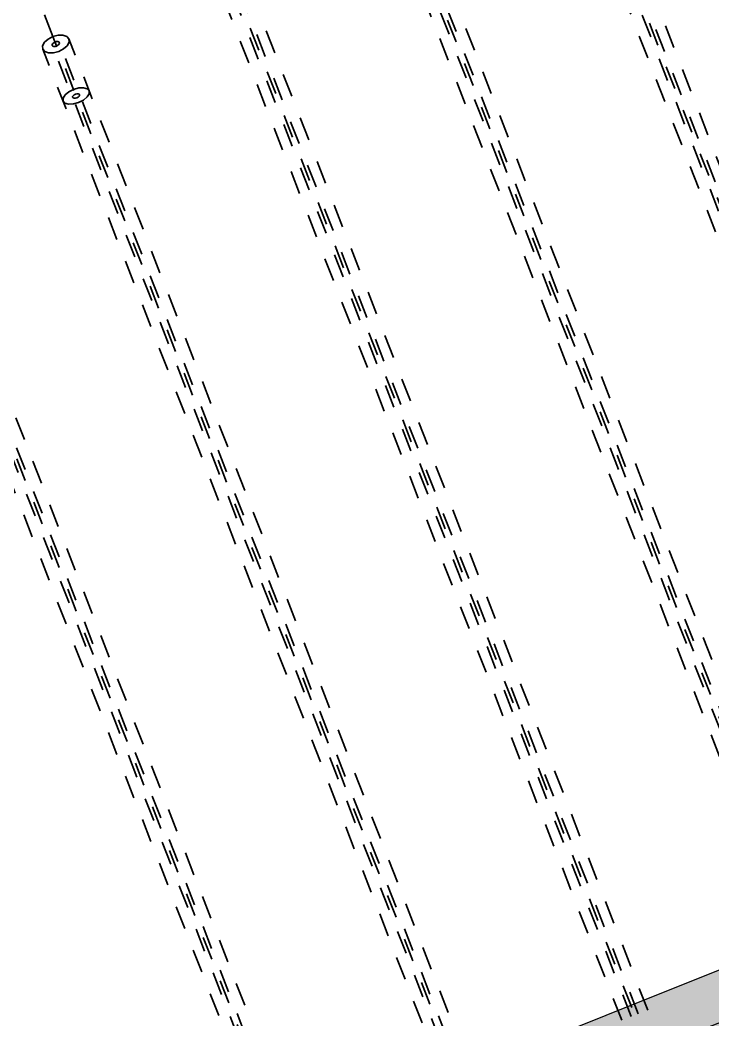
# Model space of a CAD drawing. Header units: metres. Extents: x 2688466 to 2688595, y 1221626 to 1221756.
# Drawn here: x 2688559.015 to 2688561.982, y 1221703.226 to 1221707.508 of the extents above; entities that cross this region are included whole.
import ezdxf

# ---------------------------------------------------------------- set-up
doc = ezdxf.new("R2010")
doc.units = ezdxf.units.M
doc.linetypes.add('AUSGEZOGEN', pattern=[0])
doc.linetypes.add('VERDECKT2_S2', pattern=[0.15, 0.1, -0.05])
for name, color, linetype, lineweight in [('Beton Ansicht', 7, 'AUSGEZOGEN', 35), ('Schnittbeschriftung', 7, 'AUSGEZOGEN', 50), ('Standard', 7, 'AUSGEZOGEN', 13)]:
    doc.layers.add(name, color=color, linetype=linetype, lineweight=lineweight)

msp = doc.modelspace()

# ---------------------------------------------------------------- hatches: boundary and pattern name
at = {"layer": 'Standard', "linetype": 'AUSGEZOGEN', "lineweight": 13, "transparency": 33554559}
h = msp.add_hatch(color=7, dxfattribs=at)
h.set_gradient(color1=(140, 255, 140), color2=(140, 255, 140), one_color=1)
h.paths.add_polyline_path([(2688569.5137, 1221706.423), (2688566.313, 1221705.1603), (2688565.9196, 1221705.0033), (2688564.7888, 1221704.5511), (2688560.7016, 1221702.918), (2688560.9653, 1221702.2407), (2688568.8858, 1221705.3254), (2688569.5918, 1221706.237)], flags=0)
at = {"layer": 'Standard', "linetype": 'AUSGEZOGEN', "lineweight": 25, "transparency": 33554687}
h = msp.add_hatch(dxfattribs=at)
h.set_pattern_fill('MUSTER', scale=0.6975, angle=201.28, style=0, pattern_type=2)
h.set_pattern_definition([(201.28, (2688527.2504, 1221729.3488), (-0.396802, -0.903084), [0.6975, -0.6975]), (291.28, (2688527.2504, 1221729.3488), (0.903084, -0.396802), [0.6975, -0.6975])])
h.paths.add_polyline_path([(2688569.5137, 1221706.423), (2688566.313, 1221705.1603), (2688565.9196, 1221705.0033), (2688564.7888, 1221704.5511), (2688560.7016, 1221702.918), (2688560.9653, 1221702.2407), (2688568.8858, 1221705.3254), (2688569.5918, 1221706.237)], flags=0)

# ---------------------------------------------------------------- linework, layer by layer
at = {"layer": 'Beton Ansicht', "linetype": 'VERDECKT2_S2', "lineweight": 35, "transparency": 33554687}
for p, q in [((2688563.3425, 1221703.3012), (2688561.3862, 1221708.3244)), ((2688563.2977, 1221703.4603), (2688561.412, 1221708.3022)), ((2688563.3387, 1221703.4763), (2688561.453, 1221708.3182)), ((2688563.2269, 1221703.4327), (2688561.3412, 1221708.2746)), ((2688563.3119, 1221703.3357), (2688561.3822, 1221708.2906)), ((2688562.4787, 1221703.3149), (2688560.6469, 1221708.0184)), ((2688562.4843, 1221703.4657), (2688560.7153, 1221708.0081)), ((2688562.3725, 1221703.4221), (2688560.6034, 1221707.9645)), ((2688562.4489, 1221703.3472), (2688560.6444, 1221707.9805)), ((2688562.4787, 1221703.3588), (2688560.6743, 1221707.9921)), ((2688559.1559, 1221707.4377), (2688559.0198, 1221707.7873)), ((2688561.8516, 1221702.7205), (2688559.8953, 1221707.7437)), ((2688561.8478, 1221702.8956), (2688559.9621, 1221707.7375)), ((2688561.736, 1221702.8521), (2688559.8503, 1221707.694)), ((2688561.777, 1221702.8681), (2688559.8913, 1221707.71)), ((2688561.8068, 1221702.8797), (2688559.9211, 1221707.7216)), ((2688559.1559, 1221707.4377), (2688559.0979, 1221707.5867)), ((2688559.1559, 1221707.4377), (2688559.1355, 1221707.4269)), ((2688559.1783, 1221707.4436), (2688559.1559, 1221707.4377)), ((2688560.9878, 1221702.7342), (2688559.1559, 1221707.4377)), ((2688559.1991, 1221707.4437), (2688559.1783, 1221707.4436)), ((2688559.2153, 1221707.438), (2688559.1991, 1221707.4437)), ((2688559.2243, 1221707.4274), (2688559.2153, 1221707.438)), ((2688559.1201, 1221707.4129), (2688559.112, 1221707.3978)), ((2688559.112, 1221707.3978), (2688559.1125, 1221707.3839)), ((2688559.1355, 1221707.4269), (2688559.1201, 1221707.4129)), ((2688559.1555, 1221707.4076), (2688559.1534, 1221707.4036)), ((2688559.1534, 1221707.4036), (2688559.1535, 1221707.3998)), ((2688559.1535, 1221707.3998), (2688559.1559, 1221707.397)), ((2688560.958, 1221702.7666), (2688559.1535, 1221707.3998)), ((2688559.1596, 1221707.4113), (2688559.1555, 1221707.4076)), ((2688559.1559, 1221707.397), (2688559.1602, 1221707.3955)), ((2688559.1651, 1221707.4142), (2688559.1596, 1221707.4113)), ((2688559.1602, 1221707.3955), (2688559.1658, 1221707.3955)), ((2688559.1711, 1221707.4158), (2688559.1651, 1221707.4142)), ((2688559.1658, 1221707.3955), (2688559.1718, 1221707.3971)), ((2688559.1766, 1221707.4158), (2688559.1711, 1221707.4158)), ((2688559.1718, 1221707.3971), (2688559.1772, 1221707.4)), ((2688559.1809, 1221707.4143), (2688559.1766, 1221707.4158)), ((2688559.1772, 1221707.4), (2688559.1813, 1221707.4037)), ((2688559.1833, 1221707.4115), (2688559.1809, 1221707.4143)), ((2688559.1813, 1221707.4037), (2688559.1835, 1221707.4077)), ((2688559.1835, 1221707.4077), (2688559.1833, 1221707.4115)), ((2688560.9878, 1221702.7782), (2688559.1833, 1221707.4115)), ((2688559.2014, 1221707.3844), (2688559.2168, 1221707.3984)), ((2688559.2168, 1221707.3984), (2688559.2249, 1221707.4135)), ((2688560.9934, 1221702.885), (2688559.2243, 1221707.4274)), ((2688559.2249, 1221707.4135), (2688559.2243, 1221707.4274)), ((2688560.8816, 1221702.8415), (2688559.1125, 1221707.3839)), ((2688559.1125, 1221707.3839), (2688559.1216, 1221707.3733)), ((2688559.1216, 1221707.3733), (2688559.1377, 1221707.3676)), ((2688559.1377, 1221707.3676), (2688559.1586, 1221707.3677)), ((2688559.1586, 1221707.3677), (2688559.1809, 1221707.3736)), ((2688559.1809, 1221707.3736), (2688559.2014, 1221707.3844)), ((2688560.3442, 1221702.1821), (2688558.3879, 1221707.2053)), ((2688560.3434, 1221702.2283), (2688558.4137, 1221707.1832)), ((2688560.3404, 1221702.3573), (2688558.4547, 1221707.1992)), ((2688559.2078, 1221707.1875), (2688559.1993, 1221707.1738)), ((2688559.2236, 1221707.2007), (2688559.2078, 1221707.1875)), ((2688559.2442, 1221707.2111), (2688559.2236, 1221707.2007)), ((2688559.2425, 1221707.1843), (2688559.2402, 1221707.1807)), ((2688559.2402, 1221707.1807), (2688559.2402, 1221707.1774)), ((2688559.2467, 1221707.1878), (2688559.2425, 1221707.1843)), ((2688559.2664, 1221707.2173), (2688559.2442, 1221707.2111)), ((2688559.2522, 1221707.1906), (2688559.2467, 1221707.1878)), ((2688559.2581, 1221707.1923), (2688559.2522, 1221707.1906)), ((2688559.2636, 1221707.1925), (2688559.2581, 1221707.1923)), ((2688559.2635, 1221707.1785), (2688559.2677, 1221707.182)), ((2688559.2677, 1221707.1914), (2688559.2636, 1221707.1925)), ((2688559.2869, 1221707.2183), (2688559.2664, 1221707.2173)), ((2688559.27, 1221707.189), (2688559.2677, 1221707.1914)), ((2688559.2677, 1221707.182), (2688559.27, 1221707.1857)), ((2688559.27, 1221707.1857), (2688559.27, 1221707.189)), ((2688559.3026, 1221707.214), (2688559.2869, 1221707.2183)), ((2688559.3023, 1221707.1788), (2688559.3109, 1221707.1926)), ((2688559.311, 1221707.2049), (2688559.3026, 1221707.214)), ((2688559.3109, 1221707.1926), (2688559.311, 1221707.2049)), ((2688560.2286, 1221702.3137), (2688558.3429, 1221707.1556)), ((2688560.3136, 1221702.2167), (2688558.3839, 1221707.1716)), ((2688559.1993, 1221707.1738), (2688559.1992, 1221707.1614)), ((2688559.1992, 1221707.1614), (2688559.2076, 1221707.1524)), ((2688559.2076, 1221707.1524), (2688559.2232, 1221707.148)), ((2688559.2232, 1221707.148), (2688559.2437, 1221707.149)), ((2688559.2402, 1221707.1774), (2688559.2424, 1221707.175)), ((2688559.2424, 1221707.175), (2688559.2466, 1221707.1738)), ((2688559.2437, 1221707.149), (2688559.266, 1221707.1552)), ((2688559.2466, 1221707.1738), (2688559.2521, 1221707.1741)), ((2688559.2521, 1221707.1741), (2688559.258, 1221707.1757)), ((2688559.258, 1221707.1757), (2688559.2635, 1221707.1785)), ((2688559.266, 1221707.1552), (2688559.2865, 1221707.1657)), ((2688559.2865, 1221707.1657), (2688559.3023, 1221707.1788))]:
    msp.add_line(p, q, dxfattribs=at)
at = {"layer": 'Schnittbeschriftung', "color": 7, "linetype": 'AUSGEZOGEN', "lineweight": 25, "transparency": 33554687}
msp.add_lwpolyline([(2688560.7016, 1221702.918), (2688560.9023, 1221702.9974), (2688561.7339, 1221703.3305), (2688564.7888, 1221704.5511), (2688565.9196, 1221705.0033), (2688566.313, 1221705.1603), (2688569.5137, 1221706.423), (2688569.5918, 1221706.237), (2688568.8858, 1221705.3254), (2688560.9653, 1221702.2407), (2688560.7016, 1221702.918)], close=True, dxfattribs=at)

doc.saveas('drawing.dxf')
